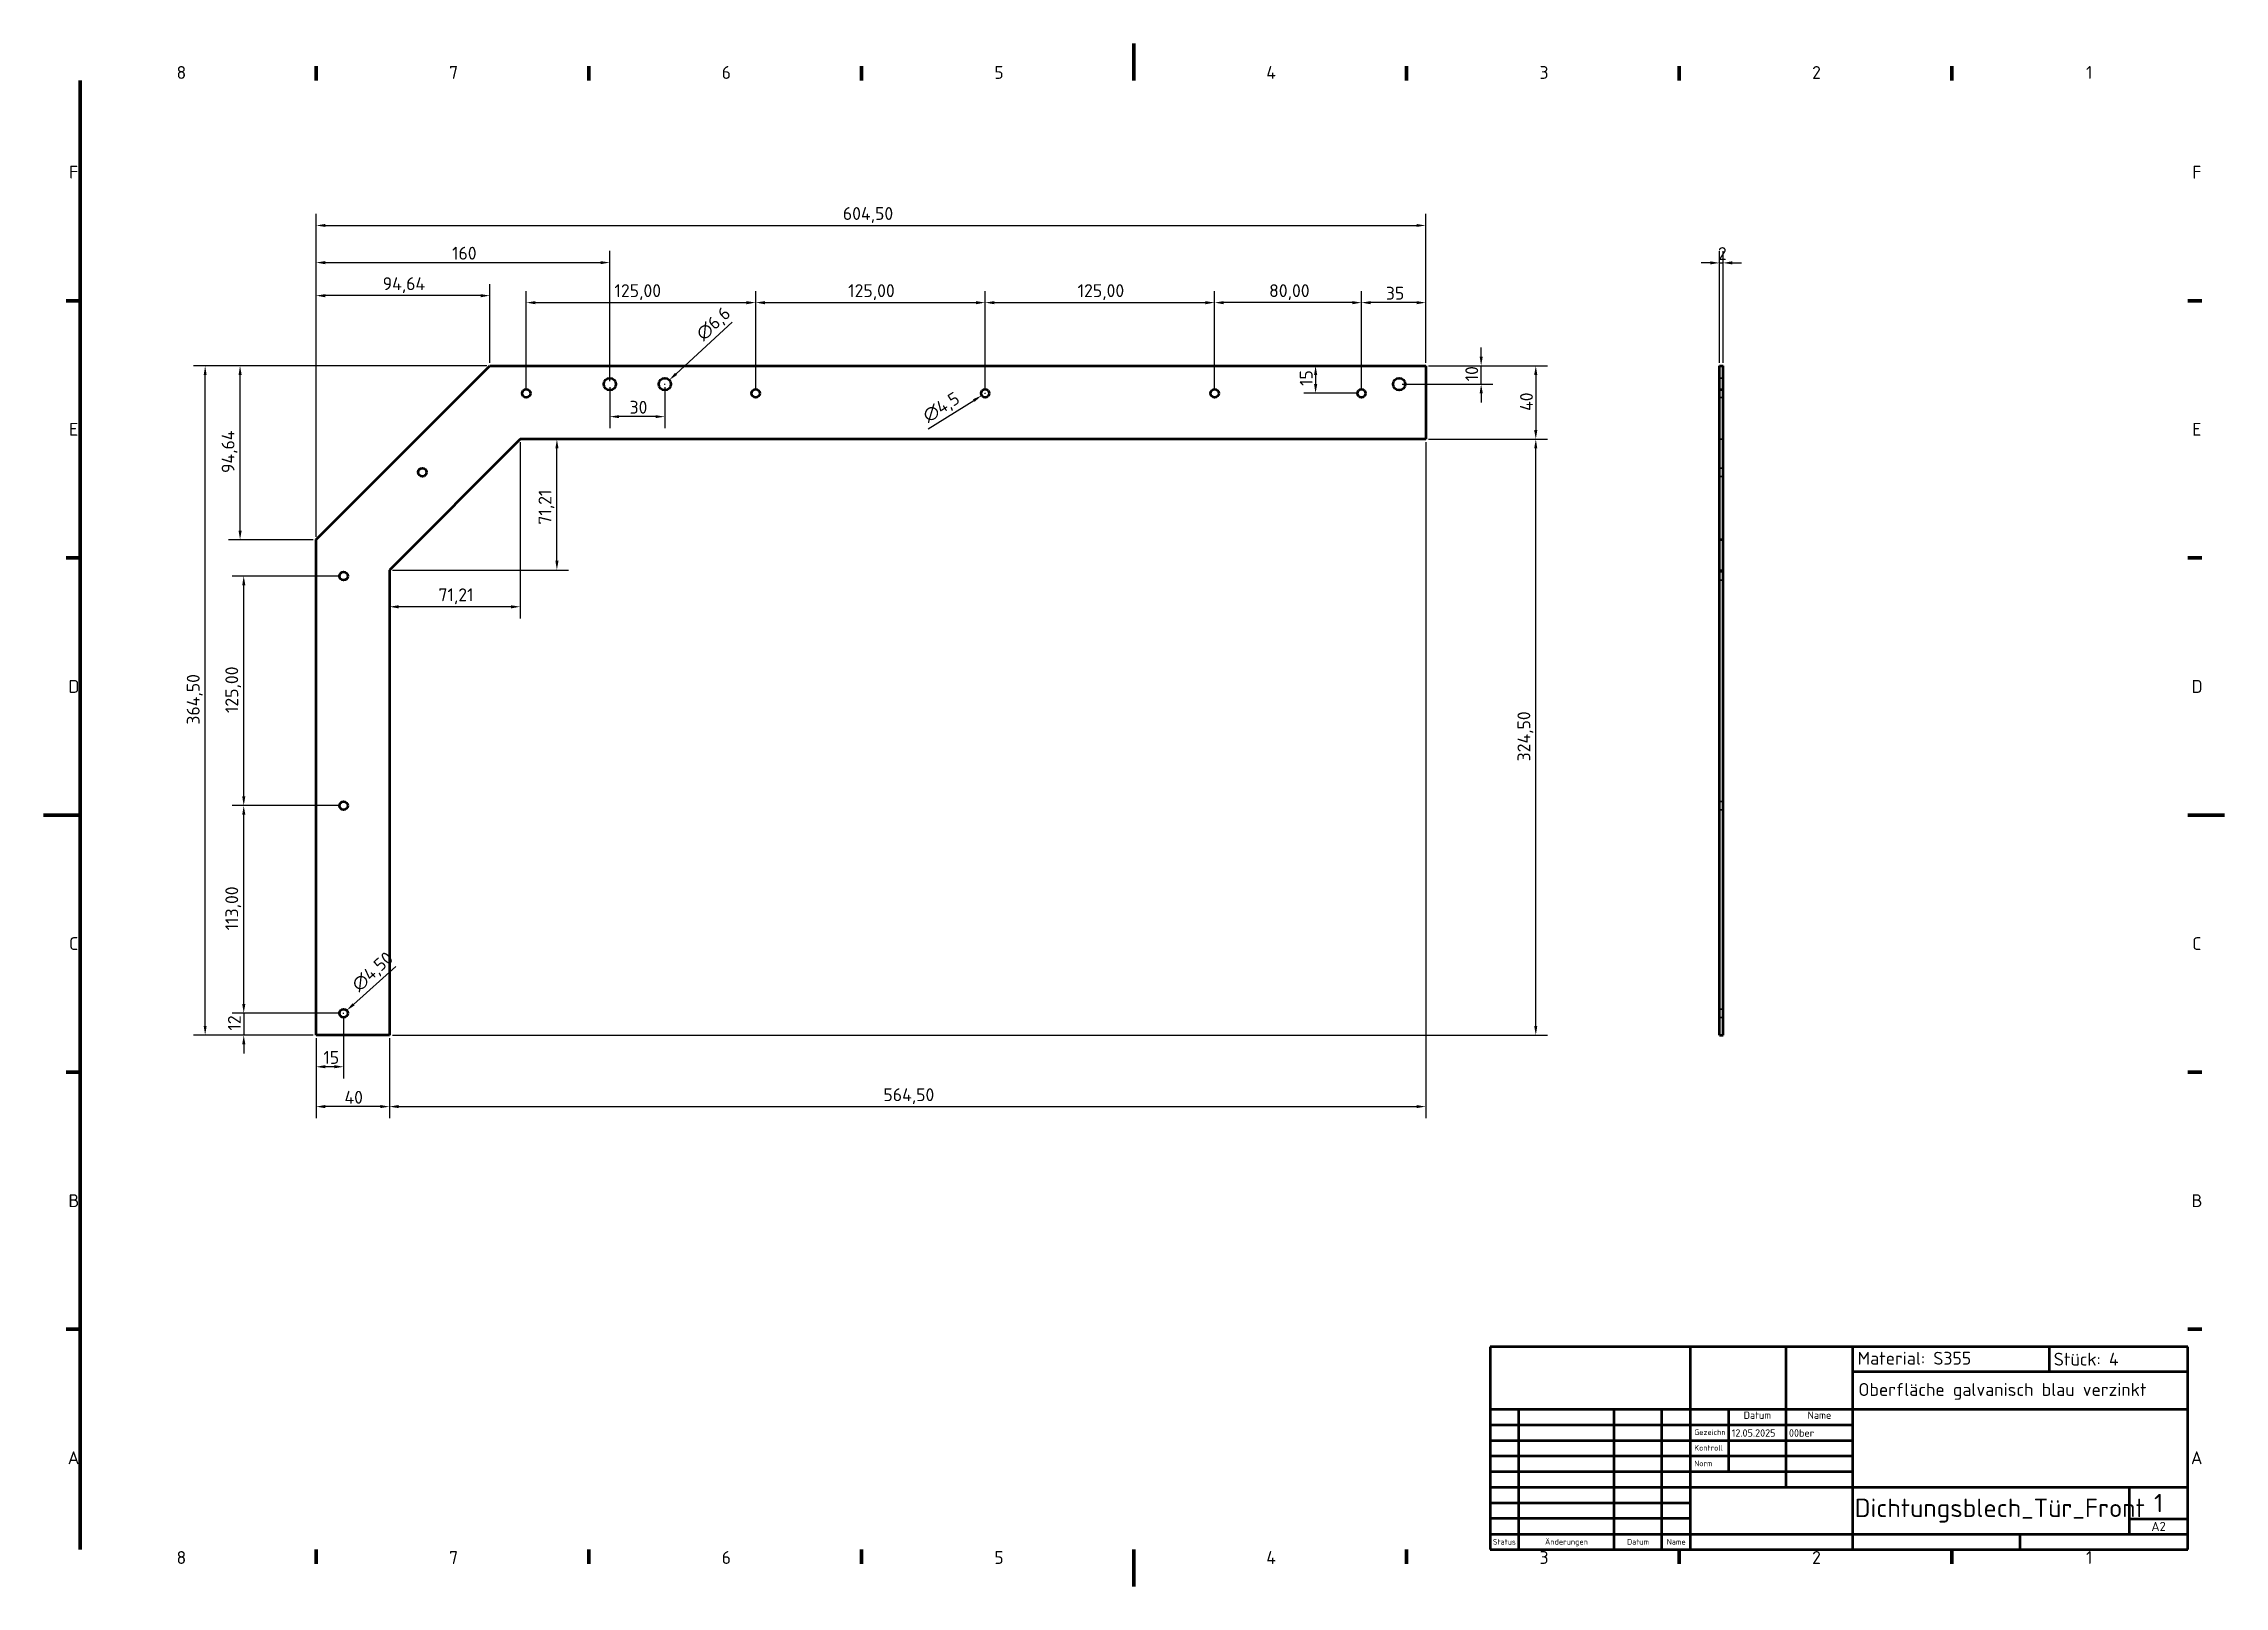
# Model space of a CAD drawing. Header units: millimetres. Extents: x 0 to 1188, y 0 to 840.
import ezdxf
from ezdxf.enums import TextEntityAlignment as Align

# ---------------------------------------------------------------- set-up
doc = ezdxf.new("R2010")
doc.units = ezdxf.units.MM
doc.header["$LTSCALE"] = 2
doc.linetypes.add('DASHED', pattern=[0.2067, 0.1654, -0.0413])
for name, color, linetype, lineweight in [('Bemaßung (ISO)', 7, 'Continuous', 25), ('Rahmen (ISO)', 7, 'Continuous', 70), ('Sichtbar (ISO)', 7, 'Continuous', 50), ('Symbol (ISO)', 7, 'Continuous', 25), ('Titel (ISO)', 7, 'Continuous', 50), ('Verdeckt (ISO)', 7, 'DASHED', 35)]:
    doc.layers.add(name, color=color, linetype=linetype, lineweight=lineweight)
doc.styles.add('Notiztext (DIN)', font='isocpeur.ttf')
doc.styles.add('Textstil11', font='isocpeur.ttf')
doc.styles.add('Textstil13', font='isocpeur.ttf')
doc.styles.add('Textstil14', font='isocpeur.ttf')
doc.styles.add('Textstil19', font='isocpeur.ttf')
doc.dimstyles.new('Standard (DIN)', dxfattribs={"dimscale": 2, "dimtxt": 3.5, "dimasz": 2.5, "dimexe": 3.175, "dimexo": 0.8, "dimgap": 0.8, "dimtad": 1, "dimrnd": 1e-08, "dimzin": 0, "dimtxsty": 'Notiztext (DIN)', "dimcen": 0.09, "dimdle": 10, "dimclrd": 256, "dimclre": 256, "dimclrt": 256, "dimadec": 0, "dimazin": 0, "dimtfac": 1, "dimtmove": 0, "dimatfit": 3, "dimfxl": 0, "dimtolj": 1, "dimtzin": 0, "dimlwd": -1, "dimlwe": -1, "dimarcsym": 0})

# ---------------------------------------------------------------- blocks, each defined once
blk = doc.blocks.new('Ränder Vorgaberahmen')
at = {"layer": 'Rahmen (ISO)'}
for p, q in [((74.25, 410), (74.25, 413.9)), ((148.5, 410), (148.5, 413.9)), ((222.75, 410), (222.75, 413.9)), ((371.25, 410), (371.25, 413.9)), ((445.5, 410), (445.5, 413.9)), ((519.75, 410), (519.75, 413.9)), ((10, 350), (6.1, 350)), ((584, 350), (587.9, 350)), ((10, 280), (6.1, 280)), ((584, 280), (587.9, 280)), ((10, 140), (6.1, 140)), ((584, 140), (587.9, 140)), ((10, 70), (6.1, 70)), ((584, 70), (587.9, 70)), ((74.25, 10), (74.25, 6.1)), ((148.5, 10), (148.5, 6.1)), ((222.75, 10), (222.75, 6.1)), ((371.25, 10), (371.25, 6.1)), ((445.5, 10), (445.5, 6.1)), ((519.75, 10), (519.75, 6.1))]:
    blk.add_line(p, q, dxfattribs=at)
at = {"layer": 'Rahmen (ISO)', "flags": 128}
for points in [[(297, 420), (297, 410)], [(10, 10), (10, 410)], [(0, 210), (10, 210)], [(594, 210), (584, 210)], [(297, 0), (297, 10)]]:
    blk.add_lwpolyline(points, dxfattribs=at)
at = {"layer": 'Rahmen (ISO)', "char_height": 3.5, "attachment_point": 7, "style": 'Notiztext (DIN)'}
for s, insert in [('8', (36.2, 410.4)), ('7', (110.45, 410.4)), ('6', (184.7, 410.4)), ('5', (258.95, 410.4)), ('4', (333.03, 410.4)), ('3', (407.45, 410.4)), ('2', (481.7, 410.4)), ('1', (556.3, 410.4)), ('F', (6.93, 383.25)), ('F', (585.23, 383.25)), ('E', (6.93, 313.25)), ('E', (585.23, 313.25)), ('D', (6.75, 243.25)), ('D', (585.05, 243.25)), ('C', (6.93, 173.25)), ('C', (585.23, 173.25)), ('B', (6.75, 103.25)), ('B', (585.05, 103.25)), ('A', (6.58, 33.25)), ('A', (584.88, 33.25)), ('8', (36.2, 6.1)), ('7', (110.45, 6.1)), ('6', (184.7, 6.1)), ('5', (258.95, 6.1)), ('4', (333.03, 6.1)), ('3', (407.45, 6.1)), ('2', (481.7, 6.1)), ('1', (556.3, 6.1))]:
    blk.add_mtext(s, dxfattribs=dict(at, insert=insert))
blk = doc.blocks.new('Schriftfelder DIN')
at = {"layer": 'Titel (ISO)'}
for p, q in [((288.4, 155.08), (98.4, 155.08)), ((98.4, 155.08), (98.4, 99.83)), ((153, 99.83), (153, 155.08)), ((179, 138.08), (179, 155.08)), ((197.2, 99.83), (197.2, 155.08)), ((250.8, 148.33), (250.8, 155.08)), ((288.4, 99.83), (288.4, 155.08)), ((197.2, 148.33), (288.4, 148.33)), ((98.4, 138.08), (288.4, 138.08)), ((106.2, 99.83), (106.2, 138.08)), ((132.2, 99.83), (132.2, 138.08)), ((145.2, 99.83), (145.2, 138.08)), ((163.4, 121.08), (163.4, 138.08)), ((179, 116.83), (179, 138.08)), ((98.4, 133.83), (153, 133.83)), ((153, 133.83), (197.2, 133.83)), ((98.4, 129.58), (153, 129.58)), ((98.4, 125.33), (153, 125.33)), ((153, 129.58), (197.2, 129.58)), ((153, 125.33), (197.2, 125.33)), ((98.4, 121.08), (153, 121.08)), ((153, 121.08), (197.2, 121.08)), ((98.4, 116.83), (153, 116.83)), ((153, 116.83), (288.4, 116.83)), ((272.6, 104.08), (272.6, 116.83)), ((98.4, 112.58), (153, 112.58)), ((153, 108.33), (98.4, 108.33)), ((272.6, 108.22), (288.4, 108.22)), ((98.4, 104.08), (153, 104.08)), ((153, 104.08), (197.2, 104.08)), ((197.2, 104.08), (288.4, 104.08)), ((242.8, 99.83), (242.8, 104.08)), ((98.4, 99.83), (288.4, 99.83))]:
    blk.add_line(p, q, dxfattribs=at)
at = {"layer": 'Titel (ISO)', "style": 'Textstil14'}
for s, p in [('Datum', (171.2, 134.83)), ('Name', (188.1, 134.83))]:
    blk.add_text(s, height=2, dxfattribs=at).set_placement(p, align=Align.BOTTOM_CENTER)
at = {"layer": 'Titel (ISO)', "style": 'Textstil13'}
for s, p in [('Gezeichn', (154, 130.58)), ('Kontroll', (154, 126.33)), ('Norm', (154, 122.08))]:
    blk.add_text(s, height=1.5, dxfattribs=at).set_placement(p, align=Align.BOTTOM_LEFT)
for s, p in [('Status', (102.3, 101.95)), ('Änderungen', (119.2, 101.95)), ('Datum', (138.7, 101.95)), ('Name', (149.1, 101.95))]:
    blk.add_text(s, height=1.5, dxfattribs=at).set_placement(p, align=Align.MIDDLE_CENTER)
at = {"layer": 'Titel (ISO)'}
for tag, p, height, style in [('ERSTELLUNGSDATUM_001', (164.2, 130.58), 2, 'Textstil14'), ('AUTOR_001', (179.8, 130.58), 2, 'Textstil14'), ('BAUTEILNUMMER_001', (197.7, 108.7), 5, 'Textstil11'), ('Blattnummer_001', (279.25, 110.02), 5, 'Textstil11'), ('Blattgröße_001', (278.51, 104.9), 2.49, 'Textstil19')]:
    blk.add_attdef(tag, p, '', height=height, dxfattribs=dict(at, style=style))
at = {"layer": 'Titel (ISO)', "style": 'Textstil14'}
for tag, p in [('KONTROLLDATUM', (164.4, 126.33)), ('KONTROLLIERT_VON', (180, 126.33)), ('GENEHM.DAT._KONSTR.', (164.4, 122.08)), ('KONSTR._GEN._VON', (180, 122.08))]:
    blk.add_attdef(tag, text='', height=2, dxfattribs=at).set_placement(p, align=Align.BOTTOM_LEFT)
at = {"layer": 'Titel (ISO)', "style": 'Textstil11'}
blk.add_attdef('TITEL', text='', height=5, dxfattribs=at).set_placement((198.2, 127.45), align=Align.MIDDLE_LEFT)
blk = doc.blocks.new('*D5')
at = {"layer": 'Bemaßung (ISO)'}
for p, q in [((148.4, 571.5), (148.4, 747.3)), ((153.4, 741), (747.9, 741)), ((752.9, 666.2), (752.9, 747.3))]:
    blk.add_line(p, q, dxfattribs=at)
for points in [[(153.4, 741.8), (153.4, 740.2), (148.4, 741)], [(747.9, 741.8), (747.9, 740.2), (752.9, 741)]]:
    blk.add_solid(points, dxfattribs=at)
at = {"layer": 'Defpoints', "color": 0}
for p in [(752.9, 741), (752.9, 664.6), (148.4, 569.9)]:
    blk.add_point(p, dxfattribs=at)
at = {"layer": 'Bemaßung (ISO)', "insert": (435.4, 751), "char_height": 7, "attachment_point": 1, "style": 'Notiztext (DIN)'}
blk.add_mtext('\\A1;604,50', dxfattribs=at)
blk = doc.blocks.new('*D6')
at = {"layer": 'Bemaßung (ISO)'}
for p, q in [((241.5, 664.6), (81.7, 664.6)), ((88, 305.1), (88, 659.6)), ((146.8, 300.1), (81.7, 300.1))]:
    blk.add_line(p, q, dxfattribs=at)
for points in [[(87.2, 659.6), (88.8, 659.6), (88, 664.6)], [(87.2, 305.1), (88.8, 305.1), (88, 300.1)]]:
    blk.add_solid(points, dxfattribs=at)
at = {"layer": 'Defpoints', "color": 0}
for p in [(88, 664.6), (243.1, 664.6), (148.4, 300.1)]:
    blk.add_point(p, dxfattribs=at)
at = {"layer": 'Bemaßung (ISO)', "insert": (78, 469.2), "char_height": 7, "attachment_point": 1, "rotation": 90, "style": 'Notiztext (DIN)'}
blk.add_mtext('\\A1;364,50', dxfattribs=at)
blk = doc.blocks.new('*D7')
at = {"layer": 'Bemaßung (ISO)'}
for p, q in [((912.9, 666.2), (912.9, 727)), ((914.9, 666.2), (914.9, 727)), ((907.9, 720.6), (902.9, 720.6)), ((912.9, 720.6), (914.9, 720.6)), ((919.9, 720.6), (924.9, 720.6))]:
    blk.add_line(p, q, dxfattribs=at)
for points in [[(907.9, 721.5), (907.9, 719.8), (912.9, 720.6)], [(919.9, 721.5), (919.9, 719.8), (914.9, 720.6)]]:
    blk.add_solid(points, dxfattribs=at)
at = {"layer": 'Defpoints', "color": 0}
for p in [(914.9, 720.6), (912.9, 664.6), (914.9, 664.6)]:
    blk.add_point(p, dxfattribs=at)
at = {"layer": 'Bemaßung (ISO)', "insert": (912.1, 729.2), "char_height": 7, "attachment_point": 1, "style": 'Notiztext (DIN)'}
blk.add_mtext('\\A1;2', dxfattribs=at)
blk = doc.blocks.new('*D8')
at = {"layer": 'Bemaßung (ISO)'}
for p, q in [((241.5, 664.6), (100.7, 664.6)), ((107, 574.9), (107, 659.6)), ((146.8, 569.9), (100.7, 569.9))]:
    blk.add_line(p, q, dxfattribs=at)
for points in [[(106.2, 659.6), (107.9, 659.6), (107, 664.6)], [(106.2, 574.9), (107.9, 574.9), (107, 569.9)]]:
    blk.add_solid(points, dxfattribs=at)
at = {"layer": 'Defpoints', "color": 0}
for p in [(107, 664.6), (243.1, 664.6), (148.4, 569.9)]:
    blk.add_point(p, dxfattribs=at)
at = {"layer": 'Bemaßung (ISO)', "insert": (97, 606.2), "char_height": 7, "attachment_point": 1, "rotation": 90, "style": 'Notiztext (DIN)'}
blk.add_mtext('\\A1;94,64', dxfattribs=at)
blk = doc.blocks.new('*D9')
at = {"layer": 'Bemaßung (ISO)'}
for p, q in [((148.4, 571.5), (148.4, 709.1)), ((238.1, 702.8), (153.4, 702.8)), ((243.1, 666.2), (243.1, 709.1))]:
    blk.add_line(p, q, dxfattribs=at)
for points in [[(153.4, 703.6), (153.4, 701.9), (148.4, 702.8)], [(238.1, 703.6), (238.1, 701.9), (243.1, 702.8)]]:
    blk.add_solid(points, dxfattribs=at)
at = {"layer": 'Defpoints', "color": 0}
for p in [(148.4, 702.8), (243.1, 664.6), (148.4, 569.9)]:
    blk.add_point(p, dxfattribs=at)
at = {"layer": 'Bemaßung (ISO)', "insert": (184.7, 712.8), "char_height": 7, "attachment_point": 1, "style": 'Notiztext (DIN)'}
blk.add_mtext('\\A1;94,64', dxfattribs=at)
blk = doc.blocks.new('*D10')
at = {"layer": 'Bemaßung (ISO)'}
for p, q in [((148.4, 298.5), (148.4, 254.9)), ((188.4, 298.5), (188.4, 254.9)), ((183.4, 261.2), (153.4, 261.2))]:
    blk.add_line(p, q, dxfattribs=at)
for points in [[(153.4, 262.1), (153.4, 260.4), (148.4, 261.2)], [(183.4, 262.1), (183.4, 260.4), (188.4, 261.2)]]:
    blk.add_solid(points, dxfattribs=at)
at = {"layer": 'Defpoints', "color": 0}
for p in [(148.4, 300.1), (188.4, 300.1), (148.4, 261.2)]:
    blk.add_point(p, dxfattribs=at)
at = {"layer": 'Bemaßung (ISO)', "insert": (163.9, 269.8), "char_height": 7, "attachment_point": 1, "style": 'Notiztext (DIN)'}
blk.add_mtext('\\A1;40', dxfattribs=at)
blk = doc.blocks.new('*D11')
at = {"layer": 'Bemaßung (ISO)'}
for p, q in [((754.5, 664.6), (819.2, 664.6)), ((812.9, 659.6), (812.9, 629.6)), ((754.5, 624.6), (819.2, 624.6))]:
    blk.add_line(p, q, dxfattribs=at)
for points in [[(812, 659.6), (813.7, 659.6), (812.9, 664.6)], [(812, 629.6), (813.7, 629.6), (812.9, 624.6)]]:
    blk.add_solid(points, dxfattribs=at)
at = {"layer": 'Defpoints', "color": 0}
for p in [(752.9, 664.6), (752.9, 624.6), (812.9, 624.6)]:
    blk.add_point(p, dxfattribs=at)
at = {"layer": 'Bemaßung (ISO)', "insert": (804.3, 640), "char_height": 7, "attachment_point": 1, "rotation": 90, "style": 'Notiztext (DIN)'}
blk.add_mtext('\\A1;40', dxfattribs=at)
blk = doc.blocks.new('*D12')
at = {"layer": 'Bemaßung (ISO)'}
for p, q in [((783.1, 669.6), (783.1, 674.6)), ((740, 654.6), (789.5, 654.6)), ((754.5, 664.6), (789.5, 664.6)), ((783.1, 654.6), (783.1, 664.6)), ((783.1, 649.6), (783.1, 644.6))]:
    blk.add_line(p, q, dxfattribs=at)
for points in [[(782.3, 669.6), (784, 669.6), (783.1, 664.6)], [(782.3, 649.6), (784, 649.6), (783.1, 654.6)]]:
    blk.add_solid(points, dxfattribs=at)
at = {"layer": 'Defpoints', "color": 0}
for p in [(738.4, 654.6), (752.9, 664.6), (783.1, 664.6)]:
    blk.add_point(p, dxfattribs=at)
at = {"layer": 'Bemaßung (ISO)', "insert": (774.5, 656.1), "char_height": 7, "attachment_point": 1, "rotation": 90, "style": 'Notiztext (DIN)'}
blk.add_mtext('\\A1;10', dxfattribs=at)
blk = doc.blocks.new('*D13')
at = {"layer": 'Bemaßung (ISO)'}
for p, q in [((279.6, 558.4), (279.6, 619.6)), ((190, 553.4), (286, 553.4))]:
    blk.add_line(p, q, dxfattribs=at)
for points in [[(278.8, 619.6), (280.5, 619.6), (279.6, 624.6)], [(278.8, 558.4), (280.5, 558.4), (279.6, 553.4)]]:
    blk.add_solid(points, dxfattribs=at)
at = {"layer": 'Defpoints', "color": 0}
for p in [(259.6, 624.6), (279.6, 624.6), (188.4, 553.4)]:
    blk.add_point(p, dxfattribs=at)
at = {"layer": 'Bemaßung (ISO)', "insert": (269.6, 578.1), "char_height": 7, "attachment_point": 1, "rotation": 90, "style": 'Notiztext (DIN)'}
blk.add_mtext('\\A1;71,21', dxfattribs=at)
blk = doc.blocks.new('*D14')
at = {"layer": 'Bemaßung (ISO)'}
for p, q in [((259.6, 623), (259.6, 527)), ((188.4, 551.8), (188.4, 527)), ((254.6, 533.4), (193.4, 533.4))]:
    blk.add_line(p, q, dxfattribs=at)
for points in [[(193.4, 534.2), (193.4, 532.5), (188.4, 533.4)], [(254.6, 534.2), (254.6, 532.5), (259.6, 533.4)]]:
    blk.add_solid(points, dxfattribs=at)
at = {"layer": 'Defpoints', "color": 0}
for p in [(259.6, 624.6), (188.4, 553.4), (188.4, 533.4)]:
    blk.add_point(p, dxfattribs=at)
at = {"layer": 'Bemaßung (ISO)', "insert": (215.1, 543.4), "char_height": 7, "attachment_point": 1, "style": 'Notiztext (DIN)'}
blk.add_mtext('\\A1;71,21', dxfattribs=at)
blk = doc.blocks.new('*D15')
at = {"layer": 'Bemaßung (ISO)'}
for p, q in [((752.9, 623), (752.9, 254.9)), ((188.4, 298.5), (188.4, 254.9)), ((193.4, 261.2), (747.9, 261.2))]:
    blk.add_line(p, q, dxfattribs=at)
for points in [[(193.4, 262.1), (193.4, 260.4), (188.4, 261.2)], [(747.9, 262.1), (747.9, 260.4), (752.9, 261.2)]]:
    blk.add_solid(points, dxfattribs=at)
at = {"layer": 'Defpoints', "color": 0}
for p in [(752.9, 624.6), (188.4, 300.1), (752.9, 261.2)]:
    blk.add_point(p, dxfattribs=at)
at = {"layer": 'Bemaßung (ISO)', "insert": (457.5, 271.2), "char_height": 7, "attachment_point": 1, "style": 'Notiztext (DIN)'}
blk.add_mtext('\\A1;564,50', dxfattribs=at)
blk = doc.blocks.new('*D16')
at = {"layer": 'Bemaßung (ISO)'}
for p, q in [((754.5, 624.6), (819.2, 624.6)), ((812.9, 305.1), (812.9, 619.6)), ((190, 300.1), (819.2, 300.1))]:
    blk.add_line(p, q, dxfattribs=at)
for points in [[(812, 619.6), (813.7, 619.6), (812.9, 624.6)], [(812, 305.1), (813.7, 305.1), (812.9, 300.1)]]:
    blk.add_solid(points, dxfattribs=at)
at = {"layer": 'Defpoints', "color": 0}
for p in [(752.9, 624.6), (812.9, 624.6), (188.4, 300.1)]:
    blk.add_point(p, dxfattribs=at)
at = {"layer": 'Bemaßung (ISO)', "insert": (802.9, 449.2), "char_height": 7, "attachment_point": 1, "rotation": 90, "style": 'Notiztext (DIN)'}
blk.add_mtext('\\A1;324,50', dxfattribs=at)
blk = doc.blocks.new('*D17')
at = {"layer": 'Bemaßung (ISO)'}
for p, q in [((109, 317.1), (109, 322.1)), ((161.8, 312.1), (102.7, 312.1)), ((109, 312.1), (109, 300.1)), ((146.8, 300.1), (102.7, 300.1)), ((109, 295.1), (109, 290.1))]:
    blk.add_line(p, q, dxfattribs=at)
for points in [[(108.2, 317.1), (109.9, 317.1), (109, 312.1)], [(108.2, 295.1), (109.9, 295.1), (109, 300.1)]]:
    blk.add_solid(points, dxfattribs=at)
at = {"layer": 'Defpoints', "color": 0}
for p in [(163.4, 312.1), (109, 300.1), (148.4, 300.1)]:
    blk.add_point(p, dxfattribs=at)
at = {"layer": 'Bemaßung (ISO)', "insert": (100.4, 302.6), "char_height": 7, "attachment_point": 1, "rotation": 90, "style": 'Notiztext (DIN)'}
blk.add_mtext('\\A1;12', dxfattribs=at)
blk = doc.blocks.new('*D18')
at = {"layer": 'Bemaßung (ISO)'}
for p, q in [((161.8, 425.1), (102.7, 425.1)), ((109, 317.1), (109, 420.1)), ((161.8, 312.1), (102.7, 312.1))]:
    blk.add_line(p, q, dxfattribs=at)
for points in [[(108.2, 420.1), (109.9, 420.1), (109, 425.1)], [(108.2, 317.1), (109.9, 317.1), (109, 312.1)]]:
    blk.add_solid(points, dxfattribs=at)
at = {"layer": 'Defpoints', "color": 0}
for p in [(109, 425.1), (163.4, 425.1), (163.4, 312.1)]:
    blk.add_point(p, dxfattribs=at)
at = {"layer": 'Bemaßung (ISO)', "insert": (99, 357.2), "char_height": 7, "attachment_point": 1, "rotation": 90, "style": 'Notiztext (DIN)'}
blk.add_mtext('\\A1;113,00', dxfattribs=at)
blk = doc.blocks.new('*D19')
at = {"layer": 'Bemaßung (ISO)'}
for p, q in [((161.8, 550.1), (102.7, 550.1)), ((109, 430.1), (109, 545.1)), ((161.8, 425.1), (102.7, 425.1))]:
    blk.add_line(p, q, dxfattribs=at)
for points in [[(108.2, 545.1), (109.9, 545.1), (109, 550.1)], [(108.2, 430.1), (109.9, 430.1), (109, 425.1)]]:
    blk.add_solid(points, dxfattribs=at)
at = {"layer": 'Defpoints', "color": 0}
for p in [(109, 550.1), (163.4, 550.1), (163.4, 425.1)]:
    blk.add_point(p, dxfattribs=at)
at = {"layer": 'Bemaßung (ISO)', "insert": (99, 475.5), "char_height": 7, "attachment_point": 1, "rotation": 90, "style": 'Notiztext (DIN)'}
blk.add_mtext('\\A1;125,00', dxfattribs=at)
blk = doc.blocks.new('*D20')
at = {"layer": 'Bemaßung (ISO)'}
for p, q in [((163.4, 310.5), (163.4, 276.6)), ((148.4, 298.5), (148.4, 276.6)), ((158.4, 282.9), (153.4, 282.9))]:
    blk.add_line(p, q, dxfattribs=at)
for points in [[(153.4, 283.8), (153.4, 282.1), (148.4, 282.9)], [(158.4, 283.8), (158.4, 282.1), (163.4, 282.9)]]:
    blk.add_solid(points, dxfattribs=at)
at = {"layer": 'Defpoints', "color": 0}
for p in [(163.4, 312.1), (148.4, 300.1), (148.4, 282.9)]:
    blk.add_point(p, dxfattribs=at)
at = {"layer": 'Bemaßung (ISO)', "insert": (152.4, 291.5), "char_height": 7, "attachment_point": 1, "style": 'Notiztext (DIN)'}
blk.add_mtext('\\A1;15', dxfattribs=at)
blk = doc.blocks.new('*D21')
at = {"layer": 'Bemaßung (ISO)'}
for p, q in [((191.8, 337.6), (168.8, 316.9)), ((163.2, 312.1), (163.6, 312.1)), ((163.4, 311.9), (163.4, 312.2))]:
    blk.add_line(p, q, dxfattribs=at)
blk.add_solid([(168.3, 317.5), (169.4, 316.3), (165.1, 313.6)], dxfattribs=at)
at = {"layer": 'Defpoints', "color": 0}
for p in [(161.7, 310.6), (165.1, 313.6)]:
    blk.add_point(p, dxfattribs=at)
at = {"layer": 'Bemaßung (ISO)', "insert": (167, 328.8), "char_height": 7, "attachment_point": 1, "rotation": 41.9821, "style": 'Notiztext (DIN)'}
blk.add_mtext('\\A1;∅4,50', dxfattribs=at)
blk = doc.blocks.new('*D22')
at = {"layer": 'Bemaßung (ISO)'}
for p, q in [((148.4, 571.5), (148.4, 727.1)), ((308.4, 656.2), (308.4, 727.1)), ((153.4, 720.8), (303.4, 720.8))]:
    blk.add_line(p, q, dxfattribs=at)
for points in [[(153.4, 721.6), (153.4, 719.9), (148.4, 720.8)], [(303.4, 721.6), (303.4, 719.9), (308.4, 720.8)]]:
    blk.add_solid(points, dxfattribs=at)
at = {"layer": 'Defpoints', "color": 0}
for p in [(308.4, 720.8), (308.4, 654.6), (148.4, 569.9)]:
    blk.add_point(p, dxfattribs=at)
at = {"layer": 'Bemaßung (ISO)', "insert": (222.5, 729.4), "char_height": 7, "attachment_point": 1, "style": 'Notiztext (DIN)'}
blk.add_mtext('\\A1;160', dxfattribs=at)
blk = doc.blocks.new('*D23')
at = {"layer": 'Bemaßung (ISO)'}
for p, q in [((308.4, 653), (308.4, 630.6)), ((338.4, 653), (338.4, 630.6)), ((333.4, 636.9), (313.4, 636.9))]:
    blk.add_line(p, q, dxfattribs=at)
for points in [[(313.4, 637.7), (313.4, 636.1), (308.4, 636.9)], [(333.4, 637.7), (333.4, 636.1), (338.4, 636.9)]]:
    blk.add_solid(points, dxfattribs=at)
at = {"layer": 'Defpoints', "color": 0}
for p in [(308.4, 654.6), (338.4, 654.6), (308.4, 636.9)]:
    blk.add_point(p, dxfattribs=at)
at = {"layer": 'Bemaßung (ISO)', "insert": (319.2, 645.5), "char_height": 7, "attachment_point": 1, "style": 'Notiztext (DIN)'}
blk.add_mtext('\\A1;30', dxfattribs=at)
blk = doc.blocks.new('*D24')
at = {"layer": 'Bemaßung (ISO)'}
for p, q in [((375.1, 688.4), (344.5, 660.2)), ((338.2, 654.6), (338.6, 654.6)), ((338.4, 654.4), (338.4, 654.7))]:
    blk.add_line(p, q, dxfattribs=at)
blk.add_solid([(344, 660.8), (345.1, 659.6), (340.8, 656.8)], dxfattribs=at)
at = {"layer": 'Defpoints', "color": 0}
for p in [(340.8, 656.8), (336, 652.3)]:
    blk.add_point(p, dxfattribs=at)
at = {"layer": 'Bemaßung (ISO)', "insert": (354.6, 683.1), "char_height": 7, "attachment_point": 1, "rotation": 42.7195, "style": 'Notiztext (DIN)'}
blk.add_mtext('\\A1;∅6,6', dxfattribs=at)
blk = doc.blocks.new('*D25')
at = {"layer": 'Bemaßung (ISO)'}
for p, q in [((262.9, 651.2), (262.9, 705.3)), ((387.9, 651.2), (387.9, 705.3)), ((267.9, 699), (382.9, 699))]:
    blk.add_line(p, q, dxfattribs=at)
for points in [[(267.9, 699.8), (267.9, 698.1), (262.9, 699)], [(382.9, 699.8), (382.9, 698.1), (387.9, 699)]]:
    blk.add_solid(points, dxfattribs=at)
at = {"layer": 'Defpoints', "color": 0}
for p in [(387.9, 699), (262.9, 649.6), (387.9, 649.6)]:
    blk.add_point(p, dxfattribs=at)
at = {"layer": 'Bemaßung (ISO)', "insert": (311, 709), "char_height": 7, "attachment_point": 1, "style": 'Notiztext (DIN)'}
blk.add_mtext('\\A1;125,00', dxfattribs=at)
blk = doc.blocks.new('*D26')
at = {"layer": 'Bemaßung (ISO)'}
for p, q in [((387.9, 651.2), (387.9, 705.3)), ((512.9, 651.2), (512.9, 705.3)), ((392.9, 699), (507.9, 699))]:
    blk.add_line(p, q, dxfattribs=at)
for points in [[(392.9, 699.8), (392.9, 698.1), (387.9, 699)], [(507.9, 699.8), (507.9, 698.1), (512.9, 699)]]:
    blk.add_solid(points, dxfattribs=at)
at = {"layer": 'Defpoints', "color": 0}
for p in [(512.9, 699), (387.9, 649.6), (512.9, 649.6)]:
    blk.add_point(p, dxfattribs=at)
at = {"layer": 'Bemaßung (ISO)', "insert": (438.3, 709), "char_height": 7, "attachment_point": 1, "style": 'Notiztext (DIN)'}
blk.add_mtext('\\A1;125,00', dxfattribs=at)
blk = doc.blocks.new('*D27')
at = {"layer": 'Bemaßung (ISO)'}
for p, q in [((512.9, 651.2), (512.9, 705.3)), ((637.9, 651.2), (637.9, 705.3)), ((517.9, 699), (632.9, 699))]:
    blk.add_line(p, q, dxfattribs=at)
for points in [[(517.9, 699.8), (517.9, 698.1), (512.9, 699)], [(632.9, 699.8), (632.9, 698.1), (637.9, 699)]]:
    blk.add_solid(points, dxfattribs=at)
at = {"layer": 'Defpoints', "color": 0}
for p in [(637.9, 699), (512.9, 649.6), (637.9, 649.6)]:
    blk.add_point(p, dxfattribs=at)
at = {"layer": 'Bemaßung (ISO)', "insert": (563.3, 709), "char_height": 7, "attachment_point": 1, "style": 'Notiztext (DIN)'}
blk.add_mtext('\\A1;125,00', dxfattribs=at)
blk = doc.blocks.new('*D28')
at = {"layer": 'Bemaßung (ISO)'}
for p, q in [((637.9, 651.2), (637.9, 705.3)), ((717.9, 651.2), (717.9, 705.3)), ((712.9, 699), (642.9, 699))]:
    blk.add_line(p, q, dxfattribs=at)
for points in [[(642.9, 699.8), (642.9, 698.1), (637.9, 699)], [(712.9, 699.8), (712.9, 698.1), (717.9, 699)]]:
    blk.add_solid(points, dxfattribs=at)
at = {"layer": 'Defpoints', "color": 0}
for p in [(637.9, 699), (637.9, 649.6), (717.9, 649.6)]:
    blk.add_point(p, dxfattribs=at)
at = {"layer": 'Bemaßung (ISO)', "insert": (667.6, 709), "char_height": 7, "attachment_point": 1, "style": 'Notiztext (DIN)'}
blk.add_mtext('\\A1;80,00', dxfattribs=at)
blk = doc.blocks.new('*D29')
at = {"layer": 'Bemaßung (ISO)'}
for p, q in [((717.9, 651.2), (717.9, 705.3)), ((752.9, 666.2), (752.9, 705.3)), ((747.9, 699), (722.9, 699))]:
    blk.add_line(p, q, dxfattribs=at)
for points in [[(722.9, 699.8), (722.9, 698.1), (717.9, 699)], [(747.9, 699.8), (747.9, 698.1), (752.9, 699)]]:
    blk.add_solid(points, dxfattribs=at)
at = {"layer": 'Defpoints', "color": 0}
for p in [(717.9, 699), (752.9, 664.6), (717.9, 649.6)]:
    blk.add_point(p, dxfattribs=at)
at = {"layer": 'Bemaßung (ISO)', "insert": (731.2, 707.6), "char_height": 7, "attachment_point": 1, "style": 'Notiztext (DIN)'}
blk.add_mtext('\\A1;35', dxfattribs=at)
blk = doc.blocks.new('*D30')
at = {"layer": 'Bemaßung (ISO)'}
for p, q in [((692.9, 659.6), (692.9, 654.6)), ((716.3, 649.6), (686.6, 649.6))]:
    blk.add_line(p, q, dxfattribs=at)
for points in [[(692.1, 659.6), (693.8, 659.6), (692.9, 664.6)], [(692.1, 654.6), (693.8, 654.6), (692.9, 649.6)]]:
    blk.add_solid(points, dxfattribs=at)
at = {"layer": 'Defpoints', "color": 0}
for p in [(692.9, 664.6), (692.9, 649.6), (717.9, 649.6)]:
    blk.add_point(p, dxfattribs=at)
at = {"layer": 'Bemaßung (ISO)', "insert": (684.3, 653.6), "char_height": 7, "attachment_point": 1, "rotation": 90, "style": 'Notiztext (DIN)'}
blk.add_mtext('\\A1;15', dxfattribs=at)
blk = doc.blocks.new('*D31')
at = {"layer": 'Bemaßung (ISO)'}
for p, q in [((481.9, 630.3), (506.8, 645.7)), ((512.7, 649.6), (513.1, 649.6)), ((512.9, 649.4), (512.9, 649.7))]:
    blk.add_line(p, q, dxfattribs=at)
blk.add_solid([(506.3, 646.4), (507.2, 645), (511, 648.4)], dxfattribs=at)
at = {"layer": 'Defpoints', "color": 0}
for p in [(511, 648.4), (514.8, 650.8)]:
    blk.add_point(p, dxfattribs=at)
at = {"layer": 'Bemaßung (ISO)', "insert": (478, 639.6), "char_height": 7, "attachment_point": 1, "rotation": 31.8804, "style": 'Notiztext (DIN)'}
blk.add_mtext('\\A1;∅4,5', dxfattribs=at)

msp = doc.modelspace()

# ---------------------------------------------------------------- linework, layer by layer
at = {"layer": 'Sichtbar (ISO)'}
for p, q in [((148.4216, 569.922), (243.0663, 664.5667)), ((243.0663, 664.5667), (752.9216, 664.5667)), ((752.9216, 664.5667), (752.9216, 624.5667)), ((912.8923, 664.5667), (914.8923, 664.5667)), ((912.8923, 569.922), (912.8923, 664.5667)), ((914.8923, 569.922), (914.8923, 664.5667)), ((259.6348, 624.5667), (188.4216, 553.3535)), ((752.9216, 624.5667), (259.6348, 624.5667)), ((148.4216, 300.0667), (148.4216, 569.922)), ((912.8923, 569.922), (914.8923, 569.922)), ((912.8923, 300.0667), (912.8923, 569.922)), ((914.8923, 300.0667), (914.8923, 569.922)), ((188.4216, 553.3535), (188.4216, 300.0667)), ((188.4216, 300.0667), (148.4216, 300.0667)), ((912.8923, 300.0667), (914.8923, 300.0667))]:
    msp.add_line(p, q, dxfattribs=at)
for centre, radius in [((308.4216, 654.5667), 3.3), ((338.4216, 654.5667), 3.3), ((738.4216, 654.5667), 3.3), ((262.9216, 649.5667), 2.25), ((387.9216, 649.5667), 2.25), ((512.9216, 649.5667), 2.25), ((637.9216, 649.5667), 2.25), ((717.9216, 649.5667), 2.25), ((206.3506, 606.6378), 2.25), ((163.4216, 550.0667), 2.25), ((163.4216, 425.0667), 2.25), ((163.4216, 312.0667), 2.25)]:
    msp.add_circle(centre, radius, dxfattribs=at)
at = {"layer": 'Verdeckt (ISO)', "ltscale": 1.904597}
for p, q in [((912.8923, 657.8667), (914.8923, 657.8667)), ((912.8923, 651.8167), (914.8923, 651.8167)), ((912.8923, 651.2667), (914.8923, 651.2667)), ((912.8923, 647.3167), (914.8923, 647.3167)), ((912.8923, 624.5667), (914.8923, 624.5667)), ((912.8923, 608.8878), (914.8923, 608.8878)), ((912.8923, 604.3878), (914.8923, 604.3878)), ((912.8923, 553.3535), (914.8923, 553.3535)), ((912.8923, 552.3167), (914.8923, 552.3167)), ((912.8923, 547.8167), (914.8923, 547.8167)), ((912.8923, 427.3167), (914.8923, 427.3167)), ((912.8923, 422.8167), (914.8923, 422.8167)), ((912.8923, 314.3167), (914.8923, 314.3167)), ((912.8923, 309.8167), (914.8923, 309.8167))]:
    msp.add_line(p, q, dxfattribs=at)

# ---------------------------------------------------------------- block references
at = {"xscale": 2, "yscale": 2, "zscale": 2}
msp.add_blockref('Ränder Vorgaberahmen', (0, 0), dxfattribs=at)
msp.add_blockref('Schriftfelder DIN', (591.1982, -179.6561), dxfattribs=at).add_auto_attribs({'Blattnummer_001': '1', 'Blattgröße_001': 'A2', 'BAUTEILNUMMER_001': 'Dichtungsblech_Tür_Front', 'ERSTELLUNGSDATUM_001': '12.05.2025', 'AUTOR_001': '00ber'})

# ---------------------------------------------------------------- texts
at = {"layer": 'Symbol (ISO)', "char_height": 7, "attachment_point": 1, "style": 'Notiztext (DIN)'}
for s, insert, width in [('\\fISOCPEUR|b0|i0;Material: S355', (988.1755, 127.7075), 60.870128), ('\\fISOCPEUR|b0|i0;Stück: 4', (1095.0323, 127.2064), 35.688312), ('\\fISOCPEUR|b0|i0;Oberfläche galvanisch blau verzinkt', (988.6383, 110.6797), 153.922071)]:
    msp.add_mtext(s, dxfattribs=dict(at, insert=insert, width=width))

# ---------------------------------------------------------------- dimensions: what is measured, and where the dimension line sits
at = {"layer": 'Bemaßung (ISO)'}
for base, p1, p2, angle, override, picture, middle in [((752.9216, 740.9961), (148.4216, 569.922), (752.9216, 664.5667), 180, {"dimgap": 0.8, "dimdec": 2, "dimtol": 0, "dimlim": 0, "dimtp": 0, "dimtm": 0, "dimtdec": 2, "dimtofl": 0, "dimatfit": 1}, '*D5', (448.4957, 740.9961)), ((308.4216, 720.7617), (148.4216, 569.922), (308.4216, 654.5667), 180, {"dimgap": 0.8, "dimdec": 0, "dimtol": 0, "dimlim": 0, "dimtp": 0, "dimtm": 0, "dimtdec": 2, "dimtofl": 0, "dimatfit": 1}, '*D22', (228.4216, 720.7617)), ((914.8923, 720.6314), (912.8923, 664.5667), (914.8923, 664.5667), 180, {"dimgap": 0.8, "dimdec": 0, "dimtol": 0, "dimlim": 0, "dimtp": 0, "dimtm": 0, "dimtdec": 2, "dimtofl": 1, "dimatfit": 1}, '*D7', (913.8923, 720.6314)), ((148.4216, 702.758), (243.0663, 664.5667), (148.4216, 569.922), 180, {"dimgap": 0.8, "dimdec": 2, "dimtol": 0, "dimlim": 0, "dimtp": 0, "dimtm": 0, "dimtdec": 2, "dimtofl": 0, "dimatfit": 1}, '*D9', (195.744, 702.758)), ((387.9216, 698.9556), (262.9216, 649.5667), (387.9216, 649.5667), 180, {"dimgap": 0.8, "dimdec": 2, "dimtol": 0, "dimlim": 0, "dimtp": 0, "dimtm": 0, "dimtdec": 2, "dimtofl": 0, "dimatfit": 1}, '*D25', (323.0559, 698.9556)), ((512.9216, 698.9556), (387.9216, 649.5667), (512.9216, 649.5667), 180, {"dimgap": 0.8, "dimdec": 2, "dimtol": 0, "dimlim": 0, "dimtp": 0, "dimtm": 0, "dimtdec": 2, "dimtofl": 0, "dimatfit": 1}, '*D26', (450.4216, 698.9556)), ((637.9216, 698.9779), (512.9216, 649.5667), (637.9216, 649.5667), 180, {"dimgap": 0.8, "dimdec": 2, "dimtol": 0, "dimlim": 0, "dimtp": 0, "dimtm": 0, "dimtdec": 2, "dimtofl": 0, "dimatfit": 1}, '*D27', (575.4216, 698.9779)), ((637.9216, 698.9779), (717.9216, 649.5667), (637.9216, 649.5667), 180, {"dimgap": 0.8, "dimdec": 2, "dimtol": 0, "dimlim": 0, "dimtp": 0, "dimtm": 0, "dimtdec": 2, "dimtofl": 0, "dimatfit": 1}, '*D28', (677.9216, 698.9779)), ((717.9216, 698.9779), (752.9216, 664.5667), (717.9216, 649.5667), 180, {"dimgap": 0.8, "dimdec": 0, "dimtol": 0, "dimlim": 0, "dimtp": 0, "dimtm": 0, "dimtdec": 2, "dimtofl": 0, "dimatfit": 1}, '*D29', (735.4216, 698.9779)), ((783.146, 664.5667), (738.4216, 654.5667), (752.9216, 664.5667), 270, {"dimgap": 0.8, "dimdec": 0, "dimtol": 0, "dimlim": 0, "dimtp": 0, "dimtm": 0, "dimtdec": 2, "dimtofl": 1, "dimatfit": 1}, '*D12', (783.146, 659.5667)), ((88.0065, 664.5667), (148.4216, 300.0667), (243.0663, 664.5667), 90, {"dimgap": 0.8, "dimdec": 2, "dimtol": 0, "dimlim": 0, "dimtp": 0, "dimtm": 0, "dimtdec": 2, "dimtofl": 0, "dimatfit": 1}, '*D6', (88.0065, 482.3167)), ((107.0325, 664.5667), (148.4216, 569.922), (243.0663, 664.5667), 270, {"dimgap": 0.8, "dimdec": 2, "dimtol": 0, "dimlim": 0, "dimtp": 0, "dimtm": 0, "dimtdec": 2, "dimtofl": 0, "dimatfit": 1}, '*D8', (107.0325, 617.2444)), ((308.4216, 636.9166), (338.4216, 654.5667), (308.4216, 654.5667), 180, {"dimgap": 0.8, "dimdec": 0, "dimtol": 0, "dimlim": 0, "dimtp": 0, "dimtm": 0, "dimtdec": 2, "dimtofl": 0, "dimatfit": 1}, '*D23', (323.4216, 636.9166)), ((692.9365, 649.5667), (692.9365, 664.5667), (717.9216, 649.5667), 270, {"dimgap": 0.8, "dimdec": 0, "dimse1": 1, "dimtol": 0, "dimlim": 0, "dimtp": 0, "dimtm": 0, "dimtdec": 2, "dimtofl": 0, "dimatfit": 1}, '*D30', (692.9365, 657.0667)), ((812.8654, 624.5667), (752.9216, 664.5667), (752.9216, 624.5667), 90, {"dimgap": 0.8, "dimdec": 0, "dimtol": 0, "dimlim": 0, "dimtp": 0, "dimtm": 0, "dimtdec": 2, "dimtofl": 0, "dimatfit": 1}, '*D11', (812.8654, 644.5667)), ((279.6348, 624.5667), (188.4216, 553.3535), (259.6348, 624.5667), 90, {"dimgap": 0.8, "dimdec": 2, "dimse2": 1, "dimtol": 0, "dimlim": 0, "dimtp": 0, "dimtm": 0, "dimtdec": 2, "dimtofl": 0, "dimatfit": 1}, '*D13', (279.6348, 587.0451)), ((188.4216, 533.3535), (259.6348, 624.5667), (188.4216, 553.3535), 180, {"dimgap": 0.8, "dimdec": 2, "dimtol": 0, "dimlim": 0, "dimtp": 0, "dimtm": 0, "dimtdec": 2, "dimtofl": 0, "dimatfit": 1}, '*D14', (224.0282, 533.3535)), ((752.9216, 261.2173), (188.4216, 300.0667), (752.9216, 624.5667), 180, {"dimgap": 0.8, "dimdec": 2, "dimtol": 0, "dimlim": 0, "dimtp": 0, "dimtm": 0, "dimtdec": 2, "dimtofl": 0, "dimatfit": 1}, '*D15', (470.6716, 261.2173)), ((812.8654, 624.5667), (188.4216, 300.0667), (752.9216, 624.5667), 90, {"dimgap": 0.8, "dimdec": 2, "dimtol": 0, "dimlim": 0, "dimtp": 0, "dimtm": 0, "dimtdec": 2, "dimtofl": 0, "dimatfit": 1}, '*D16', (812.8654, 462.3167)), ((109.0178, 550.0667), (163.4216, 425.0667), (163.4216, 550.0667), 90, {"dimgap": 0.8, "dimdec": 2, "dimtol": 0, "dimlim": 0, "dimtp": 0, "dimtm": 0, "dimtdec": 2, "dimtofl": 0, "dimatfit": 1}, '*D19', (109.0178, 487.5667)), ((109.0178, 425.0667), (163.4216, 312.0667), (163.4216, 425.0667), 90, {"dimgap": 0.8, "dimdec": 2, "dimtol": 0, "dimlim": 0, "dimtp": 0, "dimtm": 0, "dimtdec": 2, "dimtofl": 0, "dimatfit": 1}, '*D18', (109.0178, 368.5667)), ((109.0178, 300.0667), (163.4216, 312.0667), (148.4216, 300.0667), 90, {"dimgap": 0.8, "dimdec": 0, "dimtol": 0, "dimlim": 0, "dimtp": 0, "dimtm": 0, "dimtdec": 2, "dimtofl": 1, "dimatfit": 1}, '*D17', (109.0178, 306.0667)), ((148.4216, 282.9475), (163.4216, 312.0667), (148.4216, 300.0667), 180, {"dimgap": 0.8, "dimdec": 0, "dimtol": 0, "dimlim": 0, "dimtp": 0, "dimtm": 0, "dimtdec": 2, "dimtofl": 0, "dimatfit": 1}, '*D20', (155.9216, 282.9475)), ((148.4216, 261.2173), (188.4216, 300.0667), (148.4216, 300.0667), 180, {"dimgap": 0.8, "dimdec": 0, "dimtol": 0, "dimlim": 0, "dimtp": 0, "dimtm": 0, "dimtdec": 2, "dimtofl": 0, "dimatfit": 1}, '*D10', (168.4216, 261.2173))]:
    dim = msp.add_linear_dim(base=base, p1=p1, p2=p2, angle=angle, dimstyle='Standard (DIN)', override=override, dxfattribs=at)
    dim.commit()
    dim.dimension.update_dxf_attribs({"geometry": picture, "text_midpoint": middle, "dimtype": 160})
for p1, p2, picture, middle in [((335.9972, 652.3279), (340.8461, 656.8054), '*D24', (367.6377, 681.5449)), ((514.8322, 650.755), (511.011, 648.3784), '*D31', (490.8407, 635.833))]:
    dim = msp.add_diameter_dim_2p(p1=p1, p2=p2, dimstyle='Standard (DIN)', override={"dimgap": 0.8, "dimdec": 1, "dimlfac": 1, "dimtol": 0, "dimlim": 0, "dimtp": 0, "dimtm": 0, "dimtdec": 2, "dimtofl": 0}, dxfattribs=at)
    dim.commit()
    dim.dimension.update_dxf_attribs({"geometry": picture, "text_midpoint": middle, "dimtype": 163})
dim = msp.add_diameter_dim_2p(p1=(161.7491, 310.5617), p2=(165.0942, 313.5717), dimstyle='Standard (DIN)', override={"dimgap": 0.8, "dimdec": 2, "dimlfac": 1, "dimtol": 0, "dimlim": 0, "dimtp": 0, "dimtm": 0, "dimtdec": 2, "dimtofl": 0}, dxfattribs=at)
dim.commit()
dim.dimension.update_dxf_attribs({"geometry": '*D21', "text_midpoint": (178.2931, 333.2511)})

doc.saveas('drawing.dxf')
